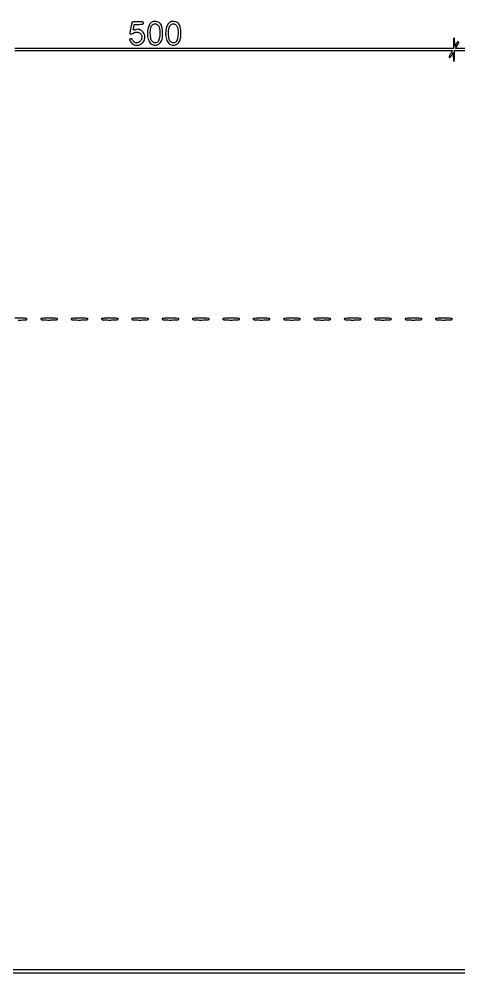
# Model space of a CAD drawing. Extents: x 0 to 836, y 5 to 589.
# Drawn here: x 546.8 to 608, y 4.7 to 137.6 of the extents above; entities that cross this region are included whole.
import ezdxf

# ---------------------------------------------------------------- set-up
doc = ezdxf.new("R2010")
doc.units = 0
doc.header["$MEASUREMENT"] = 0

msp = doc.modelspace()

# ---------------------------------------------------------------- linework, layer by layer
for points in [[(201.712326, 537.783562, -0.000001), (217.055896, 537.76491, -0.426088)], [(546.957638, 269.095817, -0.000001), (546.976289, 285.583213, -0.415883)], [(420.497259, 588.710259, 0.000013), (261.145696, 588.714318, 0.000021), (126.989856, 588.708632)], [(718.0002, 320.588723, -0.000011), (717.997333, 194.273324, -0.000202)], [(604.852986, 529.408162, -0.000002), (620.423836, 529.389509, -0.550615)], [(238.738155, 529.614638, -0.000002), (224.300981, 529.63329, -0.415836)], [(308.18842, 529.408162, -0.000002), (322.638019, 529.38951, -0.415836)], [(531.796111, 538.074638, -0.000002), (517.6951, 538.093291, -0.426056)], [(413.368417, 538.074638, -0.000002), (399.676779, 538.093291, -0.415815)], [(693.315638, 481.579418, -0.000002), (693.334294, 494.031443, -0.550517)], [(693.109162, 421.684687, -0.000002), (693.090507, 409.236574, -0.415775)], [(420.462, 4.7376), (836.1018, 4.7376), (836.1018, 4.9491, 0.047675), (836.091092, 5.061147, 0.173074), (836.05527, 5.121825, 0.144586), (835.98451, 5.152374, 0.030103), (835.848, 5.1606), (835.5942, 5.1606), (835.5942, 29.943407, 0.000223), (835.589332, 40.867792, 0.000628), (835.572933, 48.504221, 0.000026), (835.551504, 54.703733, 0.258997), (835.509671, 54.778456, -0.259848), (835.46748, 54.854103), (835.446278, 121.592707, -0.000059), (835.429914, 203.53197, -0.00002), (835.42504, 321.569549)], [(604.231838, 387.151416, -0.000003), (604.250494, 398.693431, -0.41574)], [(420.2505, 588.3084), (835.2558, 588.3084), (835.2558, 342.125004), (835.2558, 95.941608), (834.226362, 95.917854, 0.005656), (833.744752, 95.901288, 0.018842), (833.42937, 95.874932, 0.021618), (833.219886, 95.840203, 0.266746), (833.161812, 95.78835, 0.435089), (833.190699, 95.735497, 0.036882), (833.361226, 95.705153, 0.021253), (833.660636, 95.687207, 0.004341), (834.19125, 95.6826), (835.2558, 95.6826), (835.2558, 75.251752), (835.2558, 54.820903), (766.24335, 54.799702), (697.2309, 54.7785), (697.209608, 29.96955), (697.188315, 5.1606), (351.216758, 5.1606)], [(718.148241, 147.565102, 0.000075), (718.164575, 211.571705, 0.000026), (718.1694, 303.889409)], [(546.1776, 133.245), (576.6336, 133.245, -0.000195), (588.311801, 133.240441, -0.000326), (598.142374, 133.226362, -0.000004), (607.061927, 133.207701, -0.425827), (607.08696, 133.18155, -0.10382), (607.076877, 133.141812, -0.007062), (607.02387, 133.037333, -0.009869), (606.955921, 132.913945, -0.007234), (606.875893, 132.7797, 0.012708), (606.796059, 132.642385, 0.015414), (606.728565, 132.509641, 0.01405), (606.678827, 132.395661, 0.095102), (606.667033, 132.33555, 0.218217), (606.70314, 132.255899, 0.339983), (606.774844, 132.251588, 0.086405), (606.894239, 132.366846, 0.02268), (607.041705, 132.58935), (607.257199, 132.9489), (607.258, 132.33555, 0.012065), (607.264164, 132.093245, 0.0222), (607.282667, 131.896888, 0.01921), (607.308911, 131.749965, 0.352506), (607.3434, 131.7222, 0.365646), (607.378997, 131.752249, 0.014491), (607.4045, 131.9337, 0.018502), (607.422356, 132.175679, 0.009164), (607.428, 132.4836), (607.428, 133.245), (613.907939, 133.245)], [(717.979042, 153.570589, -0.000014), (717.95733, 128.915092, -0.566366)], [(651.354038, 145.952466, -0.000005), (651.3727, 154.53653, -0.425803)], [(614.009878, 133.4988), (607.582734, 133.4988), (607.801467, 133.890156, 0.008959), (607.957036, 134.180597, 0.069373), (608.00759, 134.325676, 0.25141), (607.985611, 134.397791, 0.198121), (607.908969, 134.4294, 0.180386), (607.855643, 134.409514, 0.035725), (607.78232, 134.336208, 0.033672), (607.704853, 134.23362, 0.025766), (607.634019, 134.11215), (607.4703, 133.7949), (607.445285, 134.36595, 0.010857), (607.410902, 134.89019, 0.597596), (607.338492, 134.921343, 0.219319), (607.269041, 134.783935, 0.009046), (607.2588, 134.2179), (607.2588, 133.4988), (576.7182, 133.4988), (546.1776, 133.4988)], [(540.615245, 100.176975, 0.000039), (540.636673, 95.470534, 0.412858)], [(540.720527, 95.470534, 0.000039), (540.741955, 100.176975, 0.000828)], [(546.612276, 95.67702, -0.006314), (547.054077, 95.6826, 0.005421), (547.489024, 95.687316, 0.033183), (547.712529, 95.707041, 0.079155), (547.830023, 95.744982, 0.282275), (547.8696, 95.8095, 0.286822), (547.829105, 95.874286, 0.076301), (547.70745, 95.912077, 0.032071), (547.476214, 95.931727, 0.005163), (547.0236, 95.9364), (546.1776, 95.9364)]]:
    msp.add_lwpolyline(points, format="xyb")
for points in [[(562.467961, 137.11545, 0.02255), (562.45062, 137.047498, 0.002137), (562.416424, 136.879231, 0.002729), (562.377586, 136.678115, 0.002147), (562.337631, 136.4598, -0.001804), (562.296706, 136.235312, -0.001915), (562.254945, 136.015518, -0.001823), (562.217572, 135.826533, -0.008796), (562.194044, 135.71955, 0.039745), (562.178476, 135.619666, 0.193045), (562.195424, 135.566062, 0.188632), (562.245042, 135.538289, 0.03774), (562.348179, 135.531891, 0.049849), (562.43654, 135.541927, 0.030749), (562.53733, 135.570277, 0.030656), (562.634495, 135.611011, 0.047361), (562.71192, 135.658791, -0.068732), (562.797163, 135.706507, -0.03001), (562.920751, 135.746513, -0.028995), (563.059162, 135.773863, -0.034291), (563.192229, 135.783, -0.179822), (563.605949, 135.629236, -0.164577), (563.83763, 135.236422, -0.150691), (563.793053, 134.755773, -0.150917), (563.485514, 134.384047, -0.102459), (563.247359, 134.290074, -0.112636), (562.999947, 134.303125, -0.109373), (562.777215, 134.423335, -0.092118), (562.609541, 134.633119, 0.026345), (562.526302, 134.770965, 0.096487), (562.454288, 134.842561, 0.135642), (562.374928, 134.868902, 0.075329), (562.272719, 134.858694, 0.034678), (562.158543, 134.820954, 0.271415), (562.125919, 134.778231, 0.139326), (562.136691, 134.709188, 0.008024), (562.230419, 134.514, 0.156184), (562.645327, 134.08918, 0.14216), (563.246738, 133.964192, 0.138346), (563.833922, 134.180174, 0.145825), (564.207345, 134.667557, 0.137805), (564.260686, 135.256773, 0.129501), (564.002438, 135.80366, 0.138656), (563.525036, 136.127822, 0.165582), (562.983813, 136.123902, -0.015626), (562.8847, 136.092788, -0.022771), (562.795502, 136.072148, -0.019615), (562.723067, 136.061746, -0.225934), (562.696697, 136.071103, -0.212282), (562.685699, 136.099709, -0.010292), (562.69319, 136.203723, -0.015263), (562.708812, 136.330102, -0.010272), (562.733999, 136.473335), (562.806367, 136.8405), (563.459584, 136.865209, 0.006199), (563.840236, 136.884336, 0.055294), (564.005089, 136.913156, 0.160844), (564.08288, 136.966663, 0.163774), (564.1128, 137.055559, 0.187788), (564.07792, 137.145154, 0.157711), (563.98869, 137.195705, 0.046473), (563.794588, 137.217089, 0.004211), (563.306445, 137.2212, 0.007328), (562.929587, 137.215677, 0.024042), (562.681412, 137.196434, 0.032009), (562.520143, 137.16551, 0.261313)], [(565.299739, 137.202131, 0.133039), (564.956729, 136.882462, 0.072917), (564.725871, 136.352039, 0.063285), (564.634076, 135.69365, 0.054258), (564.701388, 134.996699, 0.038109), (564.813629, 134.607649, 0.07364), (564.969766, 134.324584, 0.08606), (565.182315, 134.12736, 0.071427), (565.462675, 133.997521, 0.026842), (565.649401, 133.952335, 0.069755), (565.787297, 133.946199, 0.067582), (565.924101, 133.978198, 0.024029), (566.108454, 134.058935, 0.08301), (566.408312, 134.275949, 0.092798), (566.607609, 134.57129, 0.071312), (566.719571, 134.981949, 0.029806), (566.756458, 135.555792, 0.020525), (566.736803, 136.094843, 0.045555), (566.667911, 136.499727, 0.060037), (566.545012, 136.80786, 0.079457), (566.36056, 137.046494, 0.093169), (566.140439, 137.187085, 0.059297), (565.846142, 137.266677, 0.059632), (565.543733, 137.274708, 0.098591)], [(566.091933, 136.772558, -0.144075), (566.291734, 136.406145, -0.044146), (566.371037, 135.774023, -0.044375), (566.335911, 135.100724, -0.081718), (566.172195, 134.578676, -0.09631), (566.034249, 134.400564, -0.114296), (565.847136, 134.300237, -0.114637), (565.635414, 134.292551, -0.097318), (565.427681, 134.376974, -0.192896), (565.134969, 134.796096, -0.054774), (565.038695, 135.60064, -0.054766), (565.119526, 136.408159, -0.189883), (565.403912, 136.838006, -0.063398), (565.589619, 136.935725, -0.113636), (565.759619, 136.958203, -0.112269), (565.923741, 136.904098, -0.060914)], [(567.837739, 137.202131, 0.133039), (567.494729, 136.882462, 0.072917), (567.263871, 136.352039, 0.063285), (567.172076, 135.69365, 0.054258), (567.239388, 134.996699, 0.038109), (567.351629, 134.607649, 0.07364), (567.507766, 134.324584, 0.08606), (567.720315, 134.12736, 0.071427), (568.000675, 133.997521, 0.026842), (568.187401, 133.952335, 0.069755), (568.325297, 133.946199, 0.067582), (568.462101, 133.978198, 0.024029), (568.646454, 134.058935, 0.08301), (568.946312, 134.275949, 0.092798), (569.145609, 134.57129, 0.071312), (569.257571, 134.981949, 0.029806), (569.294458, 135.555792, 0.020525), (569.274803, 136.094843, 0.045555), (569.205911, 136.499727, 0.060037), (569.083012, 136.80786, 0.079457), (568.89856, 137.046494, 0.093169), (568.678439, 137.187085, 0.059297), (568.384142, 137.266677, 0.059632), (568.081733, 137.274708, 0.098591)], [(568.629933, 136.772558, -0.144075), (568.829734, 136.406145, -0.044146), (568.909037, 135.774023, -0.044375), (568.873911, 135.100724, -0.081718), (568.710195, 134.578676, -0.09631), (568.572249, 134.400564, -0.114296), (568.385136, 134.300237, -0.114637), (568.173414, 134.292551, -0.097318), (567.965681, 134.376974, -0.192896), (567.672969, 134.796096, -0.054774), (567.576695, 135.60064, -0.054766), (567.657526, 136.408159, -0.189883), (567.941912, 136.838006, -0.063398), (568.127619, 136.935725, -0.113636), (568.297619, 136.958203, -0.112269), (568.461741, 136.904098, -0.060914)], [(549.7872, 95.88, 0.367831), (549.779677, 95.786701, 0.195709), (549.884782, 95.720838, 0.038476), (550.209601, 95.689451, 0.004854), (550.9152, 95.6826, 0.003355), (551.564162, 95.686955, 0.023333), (551.88105, 95.706016, 0.051622), (552.050598, 95.742134, 0.325229), (552.0996, 95.8095, 0.32011), (552.051824, 95.876478, 0.054944), (551.89045, 95.912871, 0.024447), (551.58782, 95.932006, 0.003565), (550.9716, 95.9364, 0.004672), (550.53519, 95.932322, 0.007224), (550.158383, 95.919832, 0.002894), (549.837728, 95.902703, 0.183581)], [(554.0172, 95.88, 0.367831), (554.009677, 95.786701, 0.195709), (554.114782, 95.720838, 0.038476), (554.439601, 95.689451, 0.004854), (555.1452, 95.6826, 0.003355), (555.794162, 95.686955, 0.023333), (556.11105, 95.706016, 0.051622), (556.280598, 95.742134, 0.325229), (556.3296, 95.8095, 0.32011), (556.281824, 95.876478, 0.054944), (556.12045, 95.912871, 0.024447), (555.81782, 95.932006, 0.003565), (555.2016, 95.9364, 0.004672), (554.76519, 95.932322, 0.007224), (554.388382, 95.919832, 0.002894), (554.067728, 95.902703, 0.183581)], [(558.2472, 95.88, 0.367831), (558.239677, 95.786701, 0.195709), (558.344782, 95.720838, 0.038476), (558.669601, 95.689451, 0.004854), (559.3752, 95.6826, 0.003355), (560.024162, 95.686955, 0.023333), (560.34105, 95.706016, 0.051622), (560.510598, 95.742134, 0.325229), (560.5596, 95.8095, 0.32011), (560.511824, 95.876478, 0.054944), (560.35045, 95.912871, 0.024447), (560.04782, 95.932006, 0.003565), (559.4316, 95.9364, 0.004672), (558.99519, 95.932322, 0.007224), (558.618382, 95.919832, 0.002894), (558.297728, 95.902703, 0.183581)], [(562.4772, 95.88, 0.367831), (562.469677, 95.786701, 0.195709), (562.574782, 95.720838, 0.038476), (562.899601, 95.689451, 0.004854), (563.6052, 95.6826, 0.003355), (564.254162, 95.686955, 0.023333), (564.57105, 95.706016, 0.051622), (564.740598, 95.742134, 0.325229), (564.7896, 95.8095, 0.32011), (564.741824, 95.876478, 0.054944), (564.58045, 95.912871, 0.024447), (564.27782, 95.932006, 0.003565), (563.6616, 95.9364, 0.004672), (563.22519, 95.932322, 0.007224), (562.848382, 95.919832, 0.002894), (562.527728, 95.902703, 0.183581)], [(566.7072, 95.88, 0.367831), (566.699677, 95.786701, 0.195709), (566.804782, 95.720838, 0.038476), (567.129601, 95.689451, 0.004854), (567.8352, 95.6826, 0.003355), (568.484162, 95.686955, 0.023333), (568.80105, 95.706016, 0.051622), (568.970598, 95.742134, 0.325229), (569.0196, 95.8095, 0.32011), (568.971824, 95.876478, 0.054944), (568.81045, 95.912871, 0.024447), (568.50782, 95.932006, 0.003565), (567.8916, 95.9364, 0.004672), (567.45519, 95.932322, 0.007224), (567.078382, 95.919832, 0.002894), (566.757728, 95.902703, 0.183581)], [(570.9372, 95.88, 0.367831), (570.929677, 95.786701, 0.195709), (571.034782, 95.720838, 0.038476), (571.359601, 95.689451, 0.004854), (572.0652, 95.6826, 0.003355), (572.714162, 95.686955, 0.023333), (573.03105, 95.706016, 0.051622), (573.200598, 95.742134, 0.325229), (573.2496, 95.8095, 0.32011), (573.201824, 95.876478, 0.054944), (573.04045, 95.912871, 0.024447), (572.73782, 95.932006, 0.003565), (572.1216, 95.9364, 0.004672), (571.68519, 95.932322, 0.007224), (571.308382, 95.919832, 0.002894), (570.987728, 95.902703, 0.183581)], [(575.1672, 95.88, 0.367831), (575.159677, 95.786701, 0.195709), (575.264782, 95.720838, 0.038476), (575.589601, 95.689451, 0.004854), (576.2952, 95.6826, 0.003355), (576.944162, 95.686955, 0.023333), (577.26105, 95.706016, 0.051622), (577.430598, 95.742134, 0.325229), (577.4796, 95.8095, 0.32011), (577.431824, 95.876478, 0.054944), (577.27045, 95.912871, 0.024447), (576.96782, 95.932006, 0.003565), (576.3516, 95.9364, 0.004672), (575.91519, 95.932322, 0.007224), (575.538382, 95.919832, 0.002894), (575.217728, 95.902703, 0.183581)], [(579.3972, 95.88, 0.367831), (579.389677, 95.786701, 0.195709), (579.494782, 95.720838, 0.038476), (579.819601, 95.689451, 0.004854), (580.5252, 95.6826, 0.003355), (581.174162, 95.686955, 0.023333), (581.49105, 95.706016, 0.051622), (581.660598, 95.742134, 0.325229), (581.7096, 95.8095, 0.32011), (581.661824, 95.876478, 0.054944), (581.50045, 95.912871, 0.024447), (581.19782, 95.932006, 0.003565), (580.5816, 95.9364, 0.004672), (580.14519, 95.932322, 0.007224), (579.768382, 95.919832, 0.002894), (579.447728, 95.902703, 0.183581)], [(583.6272, 95.88, 0.367831), (583.619677, 95.786701, 0.195709), (583.724782, 95.720838, 0.038476), (584.049601, 95.689451, 0.004854), (584.7552, 95.6826, 0.003355), (585.404162, 95.686955, 0.023333), (585.72105, 95.706016, 0.051622), (585.890598, 95.742134, 0.325229), (585.9396, 95.8095, 0.32011), (585.891824, 95.876478, 0.054944), (585.73045, 95.912871, 0.024447), (585.42782, 95.932006, 0.003565), (584.8116, 95.9364, 0.004672), (584.37519, 95.932322, 0.007224), (583.998382, 95.919832, 0.002894), (583.677728, 95.902703, 0.183581)], [(587.8572, 95.88, 0.367831), (587.849677, 95.786701, 0.195709), (587.954782, 95.720838, 0.038476), (588.279601, 95.689451, 0.004854), (588.9852, 95.6826, 0.003355), (589.634162, 95.686955, 0.023333), (589.95105, 95.706016, 0.051622), (590.120598, 95.742134, 0.325229), (590.1696, 95.8095, 0.32011), (590.121824, 95.876478, 0.054944), (589.96045, 95.912871, 0.024447), (589.65782, 95.932006, 0.003565), (589.0416, 95.9364, 0.004672), (588.60519, 95.932322, 0.007224), (588.228382, 95.919832, 0.002894), (587.907728, 95.902703, 0.183581)], [(592.0872, 95.88, 0.367831), (592.079677, 95.786701, 0.195709), (592.184782, 95.720838, 0.038476), (592.509601, 95.689451, 0.004854), (593.2152, 95.6826, 0.003355), (593.864162, 95.686955, 0.023333), (594.18105, 95.706016, 0.051622), (594.350598, 95.742134, 0.325229), (594.3996, 95.8095, 0.32011), (594.351824, 95.876478, 0.054944), (594.19045, 95.912871, 0.024447), (593.88782, 95.932006, 0.003565), (593.2716, 95.9364, 0.004672), (592.83519, 95.932322, 0.007224), (592.458382, 95.919832, 0.002894), (592.137728, 95.902703, 0.183581)], [(596.3172, 95.88, 0.367831), (596.309677, 95.786701, 0.195709), (596.414782, 95.720838, 0.038476), (596.739601, 95.689451, 0.004854), (597.4452, 95.6826, 0.003355), (598.094162, 95.686955, 0.023333), (598.41105, 95.706016, 0.051622), (598.580598, 95.742134, 0.325229), (598.6296, 95.8095, 0.32011), (598.581824, 95.876478, 0.054944), (598.42045, 95.912871, 0.024447), (598.11782, 95.932006, 0.003565), (597.5016, 95.9364, 0.004672), (597.06519, 95.932322, 0.007224), (596.688382, 95.919832, 0.002894), (596.367728, 95.902703, 0.183581)], [(600.5472, 95.88, 0.367831), (600.539677, 95.786701, 0.195709), (600.644782, 95.720838, 0.038476), (600.969601, 95.689451, 0.004854), (601.6752, 95.6826, 0.003355), (602.324162, 95.686955, 0.023333), (602.64105, 95.706016, 0.051622), (602.810598, 95.742134, 0.325229), (602.8596, 95.8095, 0.32011), (602.811824, 95.876478, 0.054944), (602.65045, 95.912871, 0.024447), (602.34782, 95.932006, 0.003565), (601.7316, 95.9364, 0.004672), (601.29519, 95.932322, 0.007224), (600.918383, 95.919832, 0.002894), (600.597728, 95.902703, 0.183581)], [(604.7772, 95.88, 0.367831), (604.769677, 95.786701, 0.195709), (604.874782, 95.720838, 0.038476), (605.199601, 95.689451, 0.004854), (605.9052, 95.6826, 0.003355), (606.554162, 95.686955, 0.023333), (606.87105, 95.706016, 0.051622), (607.040598, 95.742134, 0.325229), (607.0896, 95.8095, 0.32011), (607.041824, 95.876478, 0.054944), (606.88045, 95.912871, 0.024447), (606.57782, 95.932006, 0.003565), (605.9616, 95.9364, 0.004672), (605.52519, 95.932322, 0.007224), (605.148382, 95.919832, 0.002894), (604.827728, 95.902703, 0.183581)]]:
    msp.add_lwpolyline(points, format="xyb", close=True)

doc.saveas('drawing.dxf')
